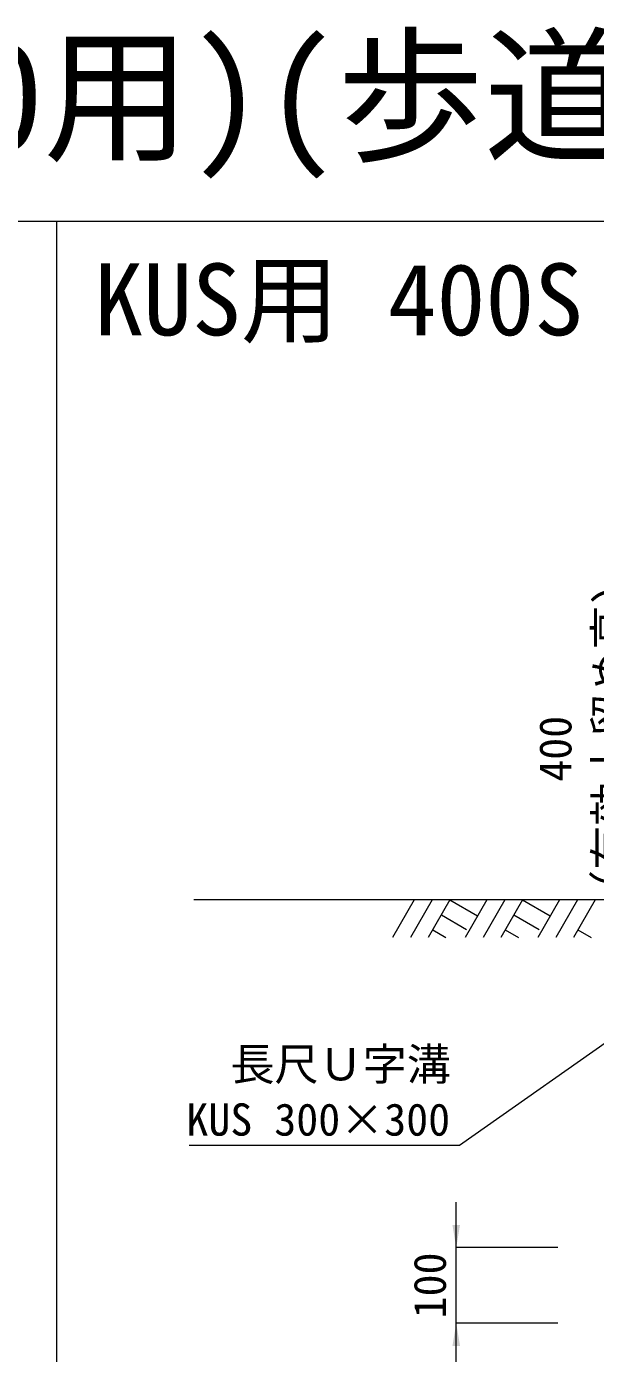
# Model space of a CAD drawing. Units: millimetres at full size, sheet at 1:20; details may follow other scales. Extents: x 201886 to 211886, y 860265 to 873235.
# Drawn here: x 203847 to 204599, y 871480 to 873235 of the extents above; entities that cross this region are included whole.
import ezdxf
from ezdxf.enums import TextEntityAlignment as Align

# ---------------------------------------------------------------- set-up
doc = ezdxf.new("R2010")
doc.units = ezdxf.units.MM
doc.header["$LTSCALE"] = 20
for name, color, linetype, lineweight in [('0_2', 7, 'Continuous', 20), ('ハッチング', 7, 'Continuous', 5), ('図枠', 5, 'Continuous', 13), ('寸法線', 7, 'Continuous', 13), ('引出線', 4, 'Continuous', 13)]:
    doc.layers.add(name, color=color, linetype=linetype, lineweight=lineweight)
doc.layers.add('文字', color=7, linetype='Continuous')
doc.styles.add('ＭＳ ゴシック', font='')
doc.styles.get('ＭＳ ゴシック').set_extended_font_data('MS Gothic')

# ---------------------------------------------------------------- blocks, each defined once
blk = doc.blocks.new('filled_arrow')
at = {"color": 0, "linetype": 'Continuous', "lineweight": -2}
blk.add_solid([(7.5, 1.25), (0, 0), (7.5, -1.25)], dxfattribs=at)

msp = doc.modelspace()

# ---------------------------------------------------------------- linework, layer by layer
at = {"layer": '0_2'}
msp.add_line((204619.85, 872079.85), (204067.78, 872079.85), dxfattribs=at)
at = {"layer": 'ハッチング', "lineweight": 9}
for p, q in [((204359.29, 872079.85), (204330.64, 872030.23)), ((204382.91, 872079.85), (204354.26, 872030.23)), ((204406.53, 872079.85), (204377.88, 872030.23)), ((204406.53, 872079.85), (204443.1, 872058.74)), ((204455.29, 872079.85), (204426.64, 872030.23)), ((204478.91, 872079.85), (204450.26, 872030.23)), ((204502.53, 872079.85), (204473.88, 872030.23)), ((204502.53, 872079.85), (204539.1, 872058.74)), ((204551.29, 872079.85), (204522.64, 872030.23)), ((204574.91, 872079.85), (204546.26, 872030.23)), ((204598.53, 872079.85), (204569.88, 872030.23)), ((204395.11, 872060.07), (204428.52, 872040.78)), ((204491.11, 872060.07), (204524.52, 872040.78)), ((204383.69, 872040.29), (204401.1, 872030.23)), ((204479.69, 872040.29), (204497.1, 872030.23)), ((204575.69, 872040.29), (204593.1, 872030.23))]:
    msp.add_line(p, q, dxfattribs=at)
at = {"layer": '図枠'}
for p, q in [((201886.35, 872977.81), (207886.35, 872977.81)), ((203886.35, 872977.81), (203886.35, 867477.81))]:
    msp.add_line(p, q, dxfattribs=at)
at = {"layer": '寸法線'}
for p, q in [((204414.8, 871459.85), (204414.8, 871679.85)), ((204549.1, 871619.85), (204414.8, 871619.85)), ((204549.1, 871519.85), (204414.8, 871519.85))]:
    msp.add_line(p, q, dxfattribs=at)
at = {"layer": '引出線', "lineweight": 9}
msp.add_lwpolyline([(204648.6, 871916.42), (204418.93, 871755.06), (204409.91, 871755.06), (204061.83, 871755.06)], dxfattribs=at)

# ---------------------------------------------------------------- block references
at = {"layer": '寸法線', "xscale": 4, "yscale": 4}
for p, rotation in [((204414.8, 871619.85), 90), ((204414.8, 871519.85), 270)]:
    msp.add_blockref('filled_arrow', p, dxfattribs=dict(at, rotation=rotation))

# ---------------------------------------------------------------- texts
at = {"layer": '寸法線', "style": 'ＭＳ ゴシック'}
for s, p in [('（有効土留め高)', (204653.05, 872061.32)), ('400', (204579.92, 872236.15))]:
    msp.add_text(s, height=42.72, rotation=90, dxfattribs=at).set_placement(p, align=Align.BOTTOM_LEFT)
msp.add_text('100', height=42.72, rotation=90, dxfattribs=at).set_placement((204379.8, 871569.85), align=Align.MIDDLE_CENTER)
at = {"layer": '引出線', "style": 'ＭＳ ゴシック'}
for s, p in [('長尺Ｕ字溝', (204116.29, 871828.3)), ('KUS 300×300', (204058.01, 871755.17))]:
    msp.add_text(s, height=42.72, dxfattribs=at).set_placement(p, align=Align.BOTTOM_LEFT)
at = {"layer": '文字', "style": 'ＭＳ ゴシック'}
for s, height, p in [('UKパネル(KUS300×300用)(歩道用)', 142.4, (201930.32, 873029.3)), ('KUS用 400S', 94.94, (203936.35, 872798.31))]:
    msp.add_text(s, height=height, dxfattribs=at).set_placement(p, align=Align.BOTTOM_LEFT)

doc.saveas('drawing.dxf')
